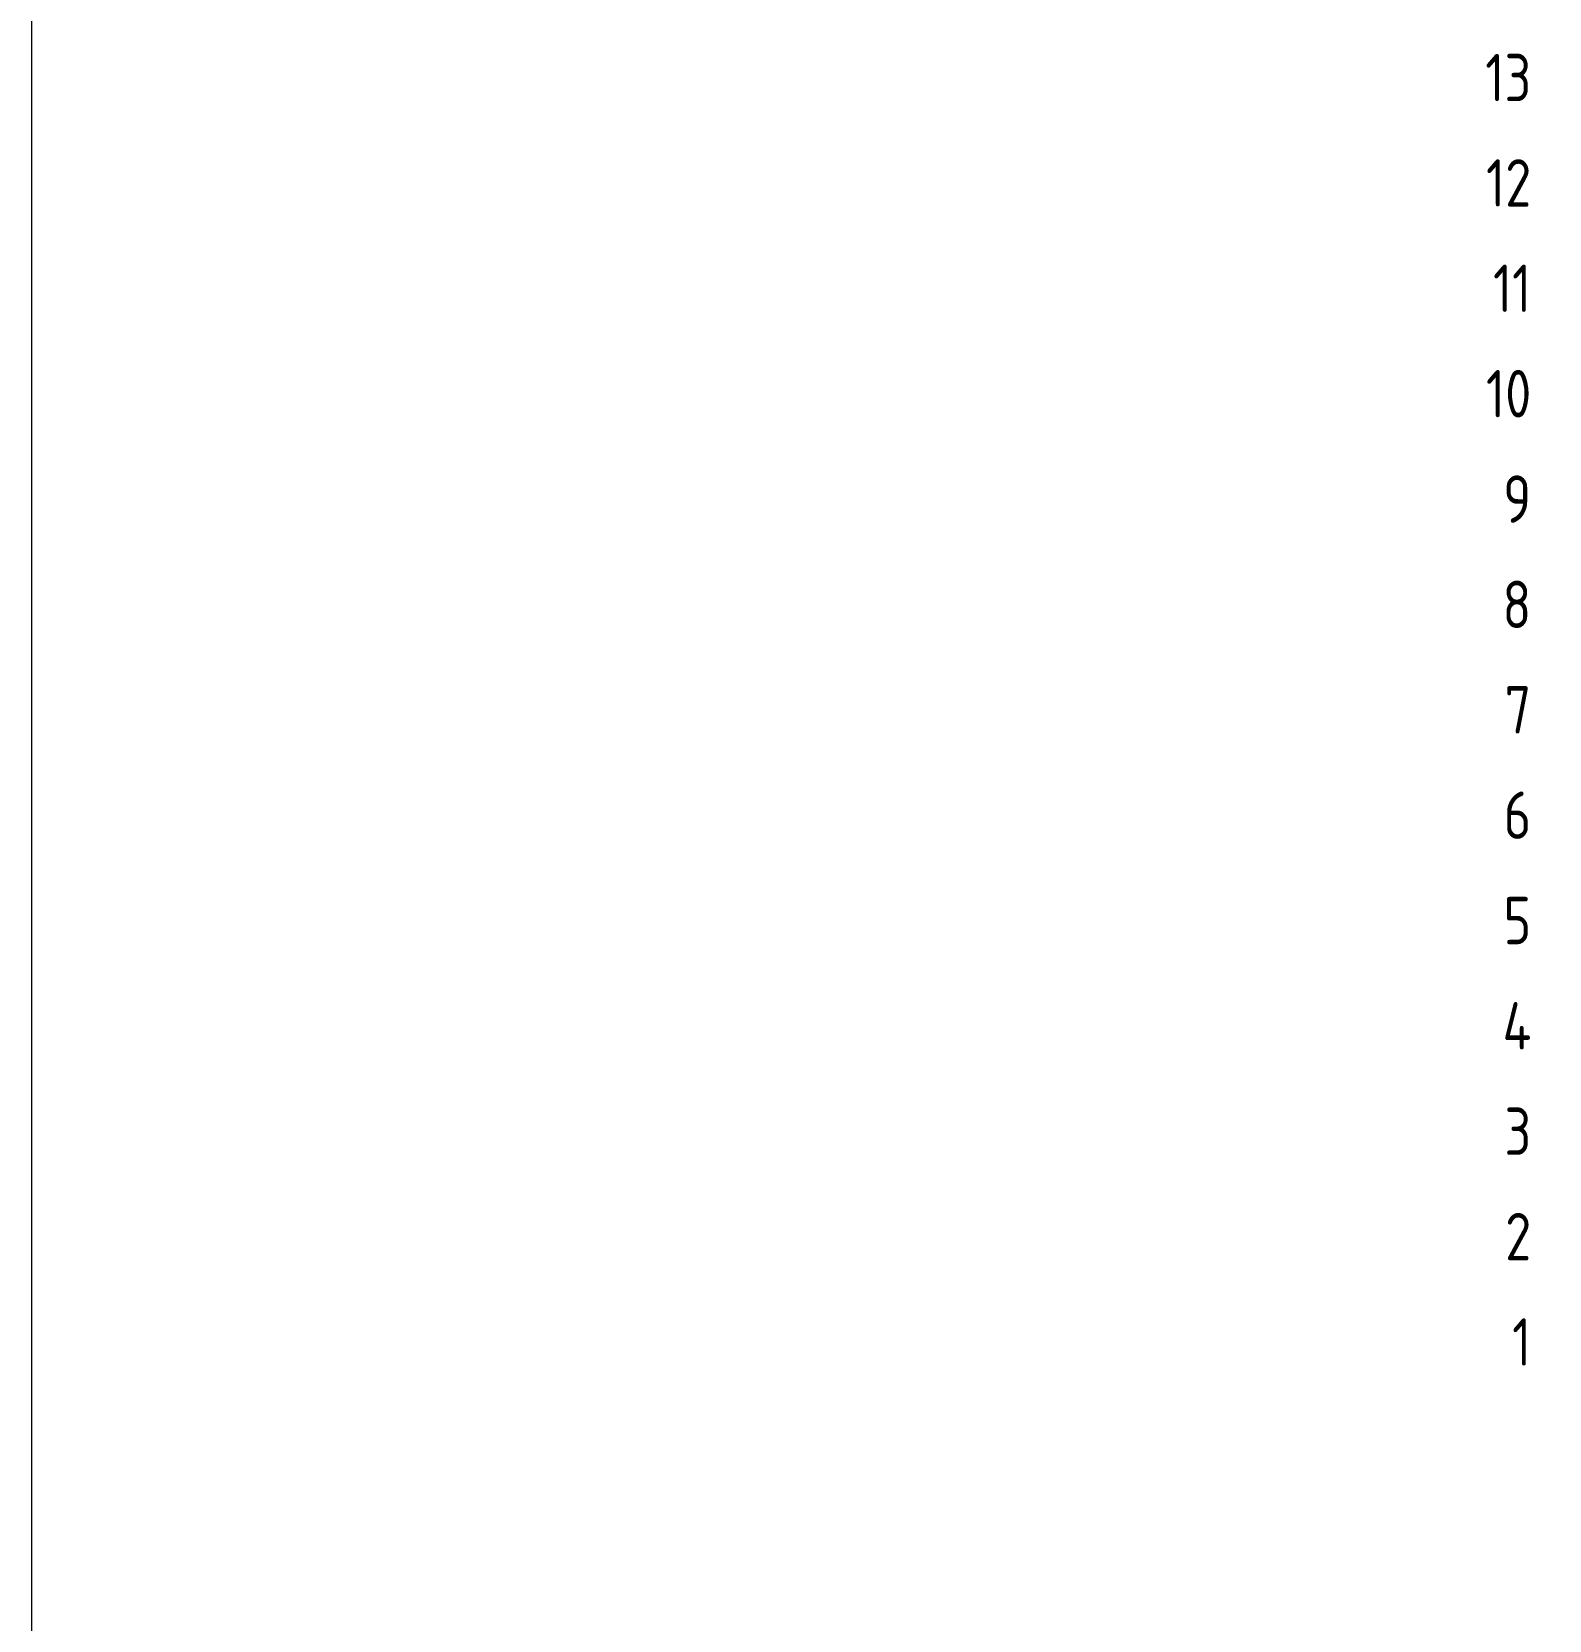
# Model space of a CAD drawing. Header units: millimetres. Extents: x -12727 to 3737, y -1743 to 2772.
# Drawn here: x -389 to 251, y -39 to 632 of the extents above; entities that cross this region are included whole.
import ezdxf
from ezdxf.enums import TextEntityAlignment as Align

# ---------------------------------------------------------------- set-up
doc = ezdxf.new("R2010")
doc.units = ezdxf.units.MM
doc.layers.get('0').update_dxf_attribs({"lineweight": 5})
doc.layers.add('Racks and units', color=7, linetype='Continuous', lineweight=5)
doc.styles.add('AMS_text_scale', font='GOST.TTF', dxfattribs={"width": 0.9})
doc.styles.add('Rack_unit_No', font='GOST.TTF', dxfattribs={"height": 10})

# ---------------------------------------------------------------- blocks, each defined once
blk = doc.blocks.new('*U62')
at = {"char_height": 20, "width": 92.8396, "attachment_point": 6, "style": 'Rack_unit_No'}
for s, insert in [('13', (-74.14, 703.51)), ('12', (-74.14, 659.06)), ('11', (-74.14, 614.61)), ('10', (-74.14, 570.16)), ('9', (-74.14, 525.71)), ('8', (-74.14, 481.26)), ('7', (-74.14, 436.81)), ('6', (-74.14, 392.36)), ('5', (-74.14, 347.91)), ('4', (-74.14, 303.46)), ('3', (-74.14, 259.01)), ('2', (-74.14, 214.56)), ('1', (-74.14, 170.11))]:
    blk.add_mtext(s, dxfattribs=dict(at, insert=insert))
at = {"layer": 'Racks and units', "style": 'AMS_text_scale'}
for tag, height, p in [('RACK_NAME', 40, (275.85, 1820.1)), ('RACK_DIMS', 30, (275.85, 1744.81)), ('RACK_ROOM', 30, (277.4, 1676.98))]:
    blk.add_attdef(tag, text='', height=height, dxfattribs=at).set_placement(p, align=Align.MIDDLE_CENTER)

msp = doc.modelspace()

# ---------------------------------------------------------------- linework, layer by layer
msp.add_lwpolyline([(-389.4, 2246.19), (3737.27, 2246.19), (3737.27, -1742.92), (-389.4, -1742.92)], close=True)

# ---------------------------------------------------------------- block references
at = {"color": 253}
msp.add_blockref('*U62', (317.48, -91.27), dxfattribs=at)

doc.saveas('drawing.dxf')
